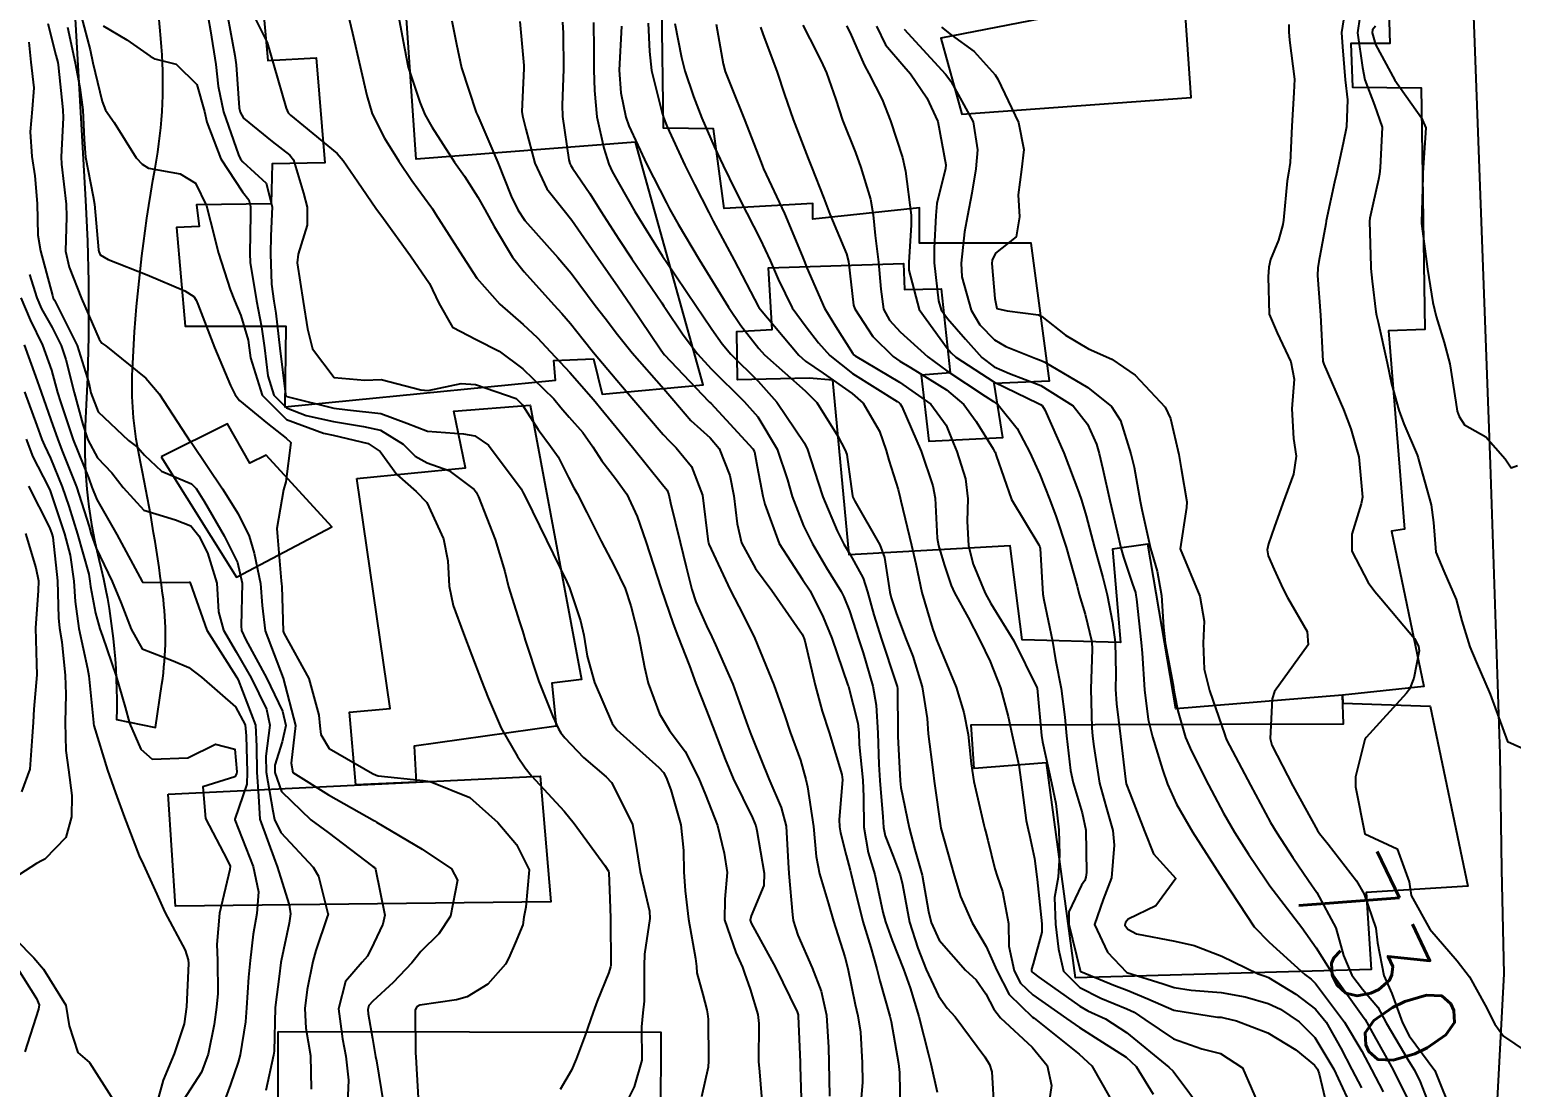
# Model space of a CAD drawing. Header units: metres. Extents: x 318500 to 325275, y 7408834 to 7428799.
# Drawn here: x 322798.3 to 322861.2, y 7418343.6 to 7418388.5 of the extents above; entities that cross this region are included whole.
import ezdxf
from ezdxf.enums import TextEntityAlignment as Align

# ---------------------------------------------------------------- set-up
doc = ezdxf.new("R2010")
doc.units = ezdxf.units.M
doc.header["$MEASUREMENT"] = 0
for name, color, linetype in [('Cotas', 45, 'Continuous'), ('Curvas de Nivel 1m', 11, 'Continuous'), ('Curvas de Nivel 5m', 15, 'Continuous'), ('Edificações', 30, 'Continuous'), ('Vias Primárias', 230, 'Continuous')]:
    doc.layers.add(name, color=color, linetype=linetype)
doc.styles.add('Style-STANDARD', font='STANDARD.shx')

msp = doc.modelspace()

# ---------------------------------------------------------------- linework, layer by layer
at = {"layer": 'Curvas de Nivel 1m', "flags": 128}
for points, elevation in [([(322854.184, 7418389.641), (322853.986, 7418388.384), (322854.021, 7418387.784), (322854.139, 7418386.383), (322854.241, 7418385.528), (322854.199, 7418384.382), (322854.053, 7418383.693), (322853.767, 7418382.386), (322853.694, 7418382.038), (322853.341, 7418380.39), (322853.338, 7418380.372), (322853.318, 7418380.263), (322853.026, 7418378.662), (322852.98, 7418378.395), (322852.965, 7418378.073), (322853.092, 7418376.393), (322853.2, 7418374.431), (322853.21, 7418374.39), (322853.239, 7418374.307), (322854.065, 7418372.381), (322854.388, 7418371.565), (322854.723, 7418370.375), (322854.872, 7418368.665), (322854.827, 7418368.373), (322854.419, 7418367.099), (322854.424, 7418366.377), (322855.117, 7418365.044), (322855.406, 7418364.658), (322855.659, 7418364.362), (322857.085, 7418362.67), (322857.253, 7418362.337), (322857.278, 7418362.136), (322857.06, 7418360.985), (322856.878, 7418360.517), (322856.751, 7418360.344), (322855.031, 7418358.463), (322854.995, 7418358.406), (322854.981, 7418358.37), (322854.583, 7418356.798), (322854.574, 7418356.374), (322854.97, 7418354.37), (322856.353, 7418353.738), (322856.855, 7418352.341), (322856.941, 7418351.754), (322857.736, 7418350.328), (322858.9, 7418348.981), (322859.416, 7418348.305), (322860.08, 7418347.096), (322860.493, 7418346.294), (322860.863, 7418345.79), (322862.31, 7418344.807)], 729), ([(322799.065, 7418388.764), (322799.403, 7418387.422), (322799.484, 7418387.109), (322799.498, 7418387.01), (322799.702, 7418385.107), (322799.711, 7418384.76), (322799.629, 7418383.107), (322799.642, 7418382.802), (322799.845, 7418381.105), (322799.86, 7418380.557), (322799.818, 7418379.105), (322799.964, 7418378.419), (322800.495, 7418377.098), (322801.243, 7418375.363), (322801.353, 7418375.2), (322801.524, 7418375.086), (322803.22, 7418373.712), (322803.788, 7418373.051), (322804.952, 7418371.265), (322805.109, 7418371.031), (322805.144, 7418370.995), (322805.179, 7418370.957), (322806.477, 7418369.017), (322807.144, 7418367.952), (322807.612, 7418367.003), (322807.83, 7418366.289), (322808.096, 7418364.995), (322808.159, 7418364.063), (322808.292, 7418362.992), (322809.05, 7418360.98), (322809.583, 7418358.972), (322809.402, 7418357.372), (322809.471, 7418356.973), (322810.986, 7418356.022), (322812.938, 7418354.92), (322812.97, 7418354.9), (322813.023, 7418354.866), (322814.952, 7418353.724), (322816.197, 7418352.881), (322816.459, 7418352.401), (322816.162, 7418350.881), (322815.667, 7418350.13), (322814.897, 7418349.385), (322814.681, 7418349.115), (322814.52, 7418348.904), (322813.726, 7418348.062), (322812.865, 7418347.272), (322812.697, 7418347.088), (322812.65, 7418346.923), (322812.666, 7418346.731), (322812.848, 7418345.682), (322812.982, 7418344.919), (322813.012, 7418344.743), (322813.321, 7418342.915)], 753), ([(322799.902, 7418388.618), (322800.231, 7418387.102), (322800.429, 7418386.055), (322800.548, 7418385.098), (322800.604, 7418383.845), (322800.663, 7418383.097), (322800.992, 7418381.424), (322801.051, 7418381.093), (322801.219, 7418379.163), (322801.226, 7418379.091), (322801.288, 7418378.944), (322801.623, 7418378.746), (322803.276, 7418378.095), (322804.884, 7418377.417), (322805.262, 7418377.182), (322805.357, 7418377.029), (322805.43, 7418376.857), (322806.141, 7418375.021), (322806.825, 7418373.405), (322807.016, 7418373.012), (322807.206, 7418372.768), (322808.397, 7418371.787), (322809.183, 7418371.17), (322809.388, 7418370.977), (322809.163, 7418369.309), (322809.069, 7418368.981), (322808.79, 7418367.33), (322808.819, 7418366.985), (322808.97, 7418365.114), (322808.985, 7418364.982), (322808.995, 7418364.877), (322809.051, 7418362.98), (322809.079, 7418362.888), (322810.145, 7418360.964), (322810.576, 7418359.407), (322810.619, 7418358.956), (322810.655, 7418358.594), (322811.01, 7418357.993), (322812.852, 7418356.931), (322812.999, 7418356.867), (322813.086, 7418356.841), (322814.996, 7418356.642), (322815.295, 7418356.596), (322816.986, 7418355.92), (322818.163, 7418354.858), (322818.956, 7418353.917), (322819.499, 7418352.842), (322819.355, 7418351.266), (322819.275, 7418350.836), (322819.235, 7418350.517), (322818.903, 7418349.732), (322818.629, 7418349.109), (322818.495, 7418348.846), (322817.744, 7418347.99), (322816.869, 7418347.461), (322816.416, 7418347.328), (322814.863, 7418347.105), (322814.729, 7418347.035), (322814.658, 7418346.902), (322814.679, 7418345.064), (322814.692, 7418344.901), (322814.796, 7418342.915)], 752), ([(322800.478, 7418389.099), (322800.856, 7418387.645), (322800.978, 7418387.094), (322801.376, 7418385.46), (322801.52, 7418385.088), (322801.883, 7418384.561), (322802.809, 7418383.068), (322803.064, 7418382.791), (322803.336, 7418382.632), (322804.676, 7418382.382), (322805.33, 7418381.985), (322805.805, 7418381.025), (322805.968, 7418380.365), (322806.316, 7418379.02), (322806.802, 7418377.48), (322806.989, 7418377.013), (322807.254, 7418376.371), (322807.563, 7418375.325), (322807.619, 7418375.004), (322807.663, 7418374.574), (322808.164, 7418372.996), (322809.195, 7418371.961), (322810.766, 7418371.376), (322811.185, 7418371.29), (322812.659, 7418370.935), (322813.177, 7418370.598), (322813.879, 7418369.631), (322814.698, 7418368.907), (322815.153, 7418368.437), (322815.863, 7418366.889), (322816.044, 7418365.959), (322816.105, 7418364.885), (322816.278, 7418364.068), (322816.711, 7418362.876), (322817.066, 7418361.94), (322817.48, 7418360.866), (322817.755, 7418360.148), (322818.316, 7418358.857), (322819.008, 7418357.658), (322819.334, 7418357.176), (322819.604, 7418356.841), (322820.978, 7418355.331), (322821.412, 7418354.813), (322822.715, 7418353.022), (322822.865, 7418352.791), (322822.881, 7418352.732), (322822.928, 7418351.616), (322822.952, 7418350.79), (322822.949, 7418350.76), (322822.96, 7418348.789), (322822.955, 7418348.724), (322822.885, 7418348.489), (322822.393, 7418347.271), (322822.222, 7418346.8), (322821.87, 7418345.825), (322821.499, 7418344.81), (322821.299, 7418344.347), (322820.82, 7418343.52)], 751), ([(322805.877, 7418389.025), (322805.976, 7418388.463), (322806.193, 7418387.022), (322806.299, 7418386.108), (322806.527, 7418385.018), (322807.161, 7418383.194), (322807.239, 7418383.011), (322807.339, 7418382.895), (322808.33, 7418381.995), (322808.591, 7418380.991), (322808.534, 7418379.759), (322808.511, 7418378.992), (322808.564, 7418377.698), (322808.662, 7418376.989), (322808.744, 7418376.477), (322808.921, 7418374.985), (322809.152, 7418373.04), (322809.17, 7418372.981), (322809.209, 7418372.941), (322809.272, 7418372.916), (322811.202, 7418372.44), (322811.781, 7418372.364), (322813.199, 7418372.209), (322814.307, 7418371.799), (322815.189, 7418371.469), (322816.718, 7418371.346), (322817.186, 7418371.261), (322817.779, 7418370.864), (322819.162, 7418369.015), (322819.22, 7418368.909), (322819.251, 7418368.849), (322819.337, 7418368.668), (322820.23, 7418366.834), (322821.104, 7418365.063), (322821.206, 7418364.818), (322821.682, 7418363.407), (322821.817, 7418362.809), (322821.965, 7418361.909), (322822.268, 7418360.802), (322823.024, 7418359.051), (322823.224, 7418358.788), (322825.004, 7418357.191), (322825.206, 7418356.971), (322825.318, 7418356.765), (322825.517, 7418356.237), (322825.94, 7418354.755), (322826.048, 7418353.659), (322826.059, 7418352.753), (322826.128, 7418351.948), (322826.269, 7418350.75), (322826.56, 7418349.08), (322826.596, 7418348.744), (322826.619, 7418348.475), (322826.878, 7418347.552), (322827.043, 7418346.908), (322827.074, 7418346.737), (322827.092, 7418346.511), (322827.113, 7418344.736), (322827.101, 7418344.471), (322826.817, 7418343.204)], 749), ([(322806.707, 7418389.017), (322807.007, 7418387.411), (322807.059, 7418387.013), (322807.193, 7418385.191), (322807.231, 7418385.011), (322807.366, 7418384.753), (322808.589, 7418383.754), (322809.343, 7418383.185), (322809.499, 7418382.978), (322809.918, 7418381.563), (322810.079, 7418380.969), (322810.07, 7418380.208), (322809.695, 7418378.974), (322809.654, 7418378.605), (322809.9, 7418376.97), (322810.089, 7418375.808), (322810.305, 7418374.964), (322811.222, 7418373.749), (322812.526, 7418373.632), (322813.221, 7418373.651), (322814.898, 7418373.221), (322815.214, 7418373.195), (322816.607, 7418373.491), (322817.219, 7418373.444), (322818.943, 7418372.853), (322819.206, 7418372.592), (322819.88, 7418371.529), (322820.408, 7418370.832), (322820.725, 7418370.376), (322821.167, 7418369.499), (322821.398, 7418369.052), (322821.533, 7418368.814), (322821.943, 7418368.013), (322822.552, 7418366.799), (322823.114, 7418365.75), (322823.568, 7418364.785), (322823.822, 7418364.054), (322824.137, 7418362.779), (322824.393, 7418361.444), (322824.553, 7418360.775), (322825.03, 7418359.46), (322825.457, 7418358.763), (322826.12, 7418357.862), (322826.691, 7418356.745), (322826.989, 7418356.029), (322827.488, 7418354.732), (322827.78, 7418353.555), (322827.908, 7418352.726), (322827.807, 7418351.601), (322827.798, 7418350.727), (322828.275, 7418349.343), (322828.549, 7418348.715), (322828.636, 7418348.462), (322828.881, 7418347.779), (322829.205, 7418346.707), (322829.248, 7418346.322), (322829.234, 7418344.706), (322829.274, 7418344.265), (322829.404, 7418342.704)], 748), ([(322807.853, 7418389.004), (322808.375, 7418387.961), (322808.666, 7418386.991), (322809.177, 7418385.179), (322809.27, 7418384.982), (322809.368, 7418384.87), (322809.916, 7418384.418), (322811.345, 7418383.253), (322811.607, 7418382.947), (322812.223, 7418382.049), (322812.995, 7418380.933), (322813.313, 7418380.493), (322814.455, 7418378.913), (322815.272, 7418377.729), (322815.669, 7418376.894), (322816.25, 7418375.885), (322817.245, 7418375.353), (322818.222, 7418374.86), (322819.229, 7418374.11), (322820.545, 7418372.83), (322820.848, 7418372.469), (322821.199, 7418372.062), (322821.784, 7418371.406), (322822.2, 7418370.805), (322822.578, 7418370.203), (322823.167, 7418369.455), (322823.646, 7418368.785), (322824.08, 7418367.847), (322824.455, 7418366.777), (322825.1, 7418364.77), (322825.609, 7418363.286), (322825.817, 7418362.759), (322826.312, 7418361.501), (322826.581, 7418360.747), (322827.033, 7418359.601), (322827.373, 7418358.735), (322827.821, 7418357.54), (322828.164, 7418356.723), (322828.975, 7418355.059), (322829.122, 7418354.708), (322829.163, 7418354.513), (322829.474, 7418352.705), (322829.461, 7418352.186), (322828.923, 7418350.892), (322828.88, 7418350.711), (322828.918, 7418350.577), (322829.96, 7418348.699), (322830.871, 7418346.813), (322830.909, 7418346.728), (322830.917, 7418346.689), (322830.922, 7418346.637), (322830.997, 7418344.688), (322831.011, 7418344.514), (322831.061, 7418342.686)], 747), ([(322811.864, 7418388.946), (322812.005, 7418388.353), (322812.324, 7418386.941), (322812.604, 7418385.715), (322812.833, 7418384.935), (322813.355, 7418383.9), (322813.963, 7418382.921), (322814.525, 7418382.105), (322815.321, 7418380.995), (322815.362, 7418380.941), (322815.389, 7418380.899), (322815.524, 7418380.69), (322816.678, 7418378.879), (322817.276, 7418377.964), (322818.255, 7418376.86), (322819.251, 7418375.998), (322819.839, 7418375.435), (322820.406, 7418374.833), (322821.227, 7418373.953), (322822.225, 7418372.805), (322822.67, 7418372.266), (322823.193, 7418371.634), (322823.89, 7418370.783), (322825.164, 7418369.207), (322825.351, 7418368.956), (322825.432, 7418368.766), (322825.503, 7418368.416), (322825.903, 7418366.758), (322826.164, 7418365.704), (322826.402, 7418364.75), (322826.574, 7418364.227), (322827.083, 7418363.074), (322827.198, 7418362.855), (322827.257, 7418362.737), (322827.411, 7418362.399), (322828.139, 7418360.724), (322828.788, 7418358.949), (322828.869, 7418358.712), (322828.911, 7418358.603), (322829.016, 7418358.32), (322829.669, 7418356.703), (322830.191, 7418355.489), (322830.416, 7418354.696), (322830.494, 7418353.155), (322830.524, 7418352.694), (322830.684, 7418350.932), (322830.712, 7418350.692), (322830.911, 7418350.078), (322831.515, 7418348.681), (322831.901, 7418347.696), (322832.121, 7418346.671), (322832.213, 7418345.306), (322832.224, 7418344.669), (322832.253, 7418343.234)], 746), ([(322816.218, 7418388.888), (322816.417, 7418387.892), (322816.63, 7418386.882), (322817.251, 7418384.993), (322817.31, 7418384.871), (322817.368, 7418384.743), (322818.168, 7418382.862), (322818.74, 7418381.441), (322819.013, 7418380.853), (322819.313, 7418380.401), (322820.717, 7418378.829), (322821.28, 7418378.167), (322822.308, 7418376.804), (322822.719, 7418376.263), (322823.248, 7418375.571), (322823.873, 7418374.784), (322825.217, 7418373.256), (322825.638, 7418372.764), (322826.366, 7418371.921), (322827.187, 7418371.177), (322827.56, 7418370.734), (322828.024, 7418369.583), (322828.195, 7418368.724), (322828.329, 7418367.535), (322828.519, 7418366.719), (322829.114, 7418365.637), (322829.795, 7418364.703), (322831.082, 7418362.852), (322831.138, 7418362.747), (322831.164, 7418362.689), (322831.197, 7418362.569), (322831.636, 7418360.681), (322831.935, 7418359.573), (322832.231, 7418358.672), (322832.771, 7418356.896), (322832.797, 7418356.663), (322832.662, 7418354.977), (322832.674, 7418354.664), (322832.715, 7418354.412), (322832.958, 7418353.466), (322833.127, 7418352.833), (322833.169, 7418352.657), (322833.243, 7418352.358), (322833.663, 7418350.649), (322834.003, 7418349.544), (322834.263, 7418348.639), (322834.387, 7418348.139), (322834.817, 7418346.631), (322834.867, 7418346.411), (322835.173, 7418344.627), (322835.222, 7418344.238), (322835.255, 7418342.626)], 744), ([(322819.103, 7418388.853), (322819.274, 7418386.978), (322819.274, 7418386.851), (322819.191, 7418385.033), (322819.218, 7418384.852), (322819.361, 7418384.276), (322819.739, 7418382.844), (322820.243, 7418381.75), (322820.98, 7418380.825), (322821.314, 7418380.415), (322822.422, 7418378.803), (322823.272, 7418377.587), (322823.828, 7418376.784), (322825.057, 7418374.957), (322825.19, 7418374.771), (322825.239, 7418374.71), (322827.117, 7418372.741), (322827.161, 7418372.693), (322827.209, 7418372.647), (322828.998, 7418370.713), (322829.061, 7418370.594), (322829.173, 7418369.963), (322829.419, 7418368.707), (322829.5, 7418368.362), (322830.108, 7418366.7), (322831.107, 7418365.172), (322831.428, 7418364.685), (322831.987, 7418363.574), (322832.351, 7418362.671), (322833.033, 7418360.677), (322833.036, 7418360.66), (322833.05, 7418360.621), (322833.448, 7418359.068), (322833.492, 7418358.653), (322833.515, 7418358.161), (322833.659, 7418356.65), (322833.691, 7418355.948), (322833.71, 7418354.649), (322833.897, 7418353.583), (322834.171, 7418352.642), (322834.52, 7418351.042), (322834.624, 7418350.634), (322834.908, 7418349.845), (322835.384, 7418348.625), (322835.674, 7418347.83), (322836.037, 7418346.618), (322836.457, 7418345.003), (322836.545, 7418344.613), (322836.822, 7418343.405)], 743), ([(322820.921, 7418388.827), (322820.949, 7418388.361), (322820.962, 7418386.827), (322820.904, 7418385.3), (322820.918, 7418384.827), (322821.189, 7418382.976), (322821.221, 7418382.822), (322821.261, 7418382.743), (322821.338, 7418382.631), (322822.078, 7418381.559), (322822.542, 7418380.802), (322823.302, 7418379.609), (322823.86, 7418378.784), (322825.128, 7418376.906), (322825.22, 7418376.77), (322825.259, 7418376.71), (322826.041, 7418375.551), (322826.645, 7418374.749), (322827.231, 7418374.11), (322828.632, 7418372.719), (322829.2, 7418372.066), (322830.022, 7418370.702), (322830.465, 7418369.399), (322830.659, 7418368.695), (322831.141, 7418367.45), (322831.526, 7418366.684), (322832.122, 7418365.668), (322832.739, 7418364.665), (322832.862, 7418364.428), (322833.092, 7418363.841), (322833.387, 7418362.958), (322833.486, 7418362.654), (322833.673, 7418362.049), (322834.084, 7418360.644), (322834.237, 7418359.837), (322834.301, 7418358.641), (322834.337, 7418357.313), (322834.385, 7418356.639), (322834.517, 7418355.097), (322834.543, 7418354.636), (322834.614, 7418354.283), (322834.958, 7418353.424), (322835.255, 7418352.627), (322835.343, 7418352.227), (322835.652, 7418350.623), (322836.003, 7418349.52), (322836.36, 7418348.615), (322836.879, 7418347.492), (322837.248, 7418346.979), (322837.585, 7418346.599), (322838.845, 7418344.911), (322839.048, 7418344.577), (322839.143, 7418344.268), (322839.245, 7418342.573)], 742), ([(322822.233, 7418388.808), (322822.251, 7418387.65), (322822.247, 7418386.807), (322822.269, 7418385.924), (322822.373, 7418384.805), (322822.668, 7418383.482), (322822.881, 7418382.797), (322823.026, 7418382.484), (322823.331, 7418381.934), (322823.989, 7418380.783), (322825.164, 7418378.899), (322825.25, 7418378.77), (322825.289, 7418378.711), (322826.596, 7418376.75), (322826.866, 7418376.356), (322827.251, 7418375.792), (322827.687, 7418375.176), (322828.059, 7418374.728), (322829.223, 7418373.584), (322830.016, 7418372.702), (322831.184, 7418370.949), (322831.309, 7418370.688), (322831.767, 7418369.282), (322831.964, 7418368.678), (322832.577, 7418367.23), (322832.863, 7418366.664), (322833.124, 7418366.232), (322833.679, 7418365.222), (322833.861, 7418364.649), (322834.125, 7418363.674), (322834.455, 7418362.639), (322835.053, 7418360.839), (322835.121, 7418360.629), (322835.135, 7418360.544), (322835.156, 7418358.629), (322835.155, 7418358.501), (322835.244, 7418356.628), (322835.28, 7418356.343), (322835.627, 7418354.623), (322835.876, 7418353.706), (322836.18, 7418352.618), (322836.458, 7418351.083), (322836.561, 7418350.614), (322836.909, 7418349.865), (322838.025, 7418348.593), (322838.471, 7418348.171), (322838.88, 7418347.577), (322839.231, 7418346.932), (322839.509, 7418346.57), (322840.852, 7418345.319), (322841.493, 7418344.543), (322841.674, 7418343.695), (322841.501, 7418342.543)], 741), ([(322824.545, 7418388.779), (322824.602, 7418387.585), (322824.691, 7418386.777), (322825.128, 7418385.019), (322825.209, 7418384.772), (322825.364, 7418384.383), (322826.11, 7418382.758), (322826.515, 7418381.936), (322827.12, 7418380.743), (322827.315, 7418380.376), (322828.204, 7418378.726), (322829.233, 7418376.738), (322829.246, 7418376.71), (322830.953, 7418374.693), (322831.236, 7418374.436), (322831.985, 7418373.922), (322833.216, 7418373.064), (322833.676, 7418372.653), (322834.371, 7418371.464), (322834.658, 7418370.638), (322834.773, 7418370.233), (322835.164, 7418368.992), (322835.256, 7418368.629), (322835.284, 7418368.502), (322835.732, 7418366.624), (322835.91, 7418365.834), (322836.17, 7418364.619), (322836.619, 7418363.083), (322836.788, 7418362.613), (322837.07, 7418361.934), (322837.626, 7418360.601), (322837.959, 7418359.516), (322838.142, 7418358.593), (322838.259, 7418357.344), (322838.372, 7418356.589), (322838.803, 7418354.752), (322838.843, 7418354.582), (322838.868, 7418354.48), (322838.965, 7418354.099), (322839.271, 7418352.893), (322839.365, 7418352.574), (322839.59, 7418351.92), (322839.852, 7418350.566), (322839.865, 7418349.606), (322840.088, 7418348.562), (322840.361, 7418348.034), (322840.88, 7418347.542), (322842.305, 7418346.536), (322842.864, 7418346.149), (322843.836, 7418345.535), (322844.846, 7418344.892), (322845.269, 7418344.494), (322845.989, 7418343.316)], 739), ([(322825.679, 7418388.766), (322825.965, 7418387.321), (322826.104, 7418386.759), (322826.47, 7418385.667), (322826.832, 7418384.748), (322827.352, 7418383.551), (322827.739, 7418382.734), (322828.264, 7418381.66), (322828.735, 7418380.719), (322829.304, 7418379.612), (322829.734, 7418378.706), (322830.065, 7418377.915), (322830.668, 7418376.696), (322831.252, 7418375.886), (322831.783, 7418375.22), (322832.27, 7418374.675), (322833.229, 7418373.915), (322835.123, 7418372.72), (322835.211, 7418372.665), (322835.256, 7418372.63), (322835.324, 7418372.513), (322836.14, 7418370.62), (322836.639, 7418369.141), (322836.732, 7418368.614), (322836.826, 7418366.922), (322836.881, 7418366.612), (322837.122, 7418365.804), (322837.414, 7418364.907), (322837.553, 7418364.603), (322838.137, 7418363.551), (322838.636, 7418362.587), (322839.067, 7418361.687), (322839.509, 7418360.573), (322839.83, 7418359.36), (322840.001, 7418358.565), (322840.287, 7418357.285), (322840.392, 7418356.559), (322840.598, 7418354.933), (322840.679, 7418354.554), (322840.737, 7418354.323), (322840.958, 7418353.32), (322841.053, 7418352.549), (322841.062, 7418352.435), (322841.262, 7418350.547), (322841.263, 7418350.199), (322840.895, 7418348.853), (322840.82, 7418348.623), (322840.83, 7418348.551), (322840.85, 7418348.511), (322840.889, 7418348.475), (322841.143, 7418348.292), (322842.875, 7418347.059), (322843.215, 7418346.866), (322843.962, 7418346.514), (322844.862, 7418345.943), (322846.659, 7418344.473), (322846.838, 7418344.303), (322848.206, 7418342.456)], 738), ([(322827.432, 7418388.74), (322827.729, 7418387.061), (322827.818, 7418386.734), (322828.096, 7418386.023), (322828.625, 7418384.721), (322829.342, 7418382.862), (322829.4, 7418382.709), (322829.452, 7418382.595), (322830.333, 7418380.7), (322831.085, 7418378.9), (322831.169, 7418378.691), (322831.286, 7418378.397), (322832.038, 7418376.678), (322832.499, 7418375.917), (322833.241, 7418374.761), (322833.281, 7418374.7), (322833.335, 7418374.659), (322835.224, 7418373.551), (322836.545, 7418372.617), (322837.197, 7418371.723), (322837.517, 7418370.937), (322837.657, 7418370.603), (322838.018, 7418369.443), (322838.115, 7418368.596), (322838.099, 7418367.642), (322838.152, 7418366.595), (322838.347, 7418365.817), (322838.858, 7418364.584), (322839.103, 7418364.145), (322840.07, 7418362.565), (322841.05, 7418360.577), (322841.059, 7418360.55), (322841.254, 7418358.548), (322841.291, 7418358.282), (322841.675, 7418356.543), (322841.865, 7418355.663), (322841.988, 7418354.54), (322842.015, 7418353.484), (322841.95, 7418352.54), (322841.808, 7418351.67), (322841.85, 7418350.541), (322841.973, 7418349.471), (322842.179, 7418348.537), (322842.883, 7418347.853), (322843.765, 7418347.403), (322844.874, 7418346.943), (322845.179, 7418346.801), (322845.64, 7418346.488), (322846.858, 7418345.678), (322848.06, 7418345.25), (322848.849, 7418345.049), (322849.782, 7418344.436), (322850.549, 7418342.689)], 737), ([(322829.315, 7418388.607), (322829.416, 7418388.324), (322830.021, 7418386.704), (322830.338, 7418385.748), (322830.704, 7418384.697), (322831.345, 7418383.044), (322831.491, 7418382.688), (322832.005, 7418381.358), (322832.266, 7418380.676), (322832.966, 7418378.994), (322833.063, 7418378.663), (322833.262, 7418376.813), (322833.319, 7418376.659), (322834.087, 7418375.486), (322834.946, 7418374.634), (322835.237, 7418374.437), (322835.69, 7418374.168), (322837.219, 7418373.214), (322837.957, 7418372.599), (322838.477, 7418371.869), (322839.191, 7418370.718), (322839.247, 7418370.636), (322839.279, 7418370.579), (322839.331, 7418370.434), (322839.975, 7418368.568), (322841.131, 7418366.642), (322841.172, 7418366.55), (322841.188, 7418366.49), (322841.307, 7418364.548), (322841.348, 7418364.306), (322841.718, 7418362.544), (322841.849, 7418361.762), (322842.087, 7418360.54), (322842.246, 7418359.329), (322842.311, 7418358.537), (322842.481, 7418357.062), (322842.593, 7418356.534), (322842.981, 7418355.259), (322843.133, 7418354.528), (322843.155, 7418352.73), (322843.135, 7418352.527), (322843.083, 7418352.393), (322842.945, 7418352.187), (322842.407, 7418351.056), (322842.405, 7418350.535), (322842.891, 7418348.575), (322842.925, 7418348.529), (322844.32, 7418347.944), (322844.882, 7418347.736), (322845.759, 7418347.367), (322846.874, 7418346.892), (322848.727, 7418346.596), (322848.871, 7418346.586), (322848.988, 7418346.566), (322849.524, 7418346.44), (322850.863, 7418345.93), (322852.047, 7418345.207), (322852.843, 7418344.557), (322852.961, 7418344.389), (322853.038, 7418344.187), (322853.456, 7418342.384)], 736), ([(322832.973, 7418388.667), (322833.127, 7418388.374), (322833.411, 7418387.722), (322833.737, 7418386.988), (322833.919, 7418386.652), (322834.484, 7418385.543), (322834.835, 7418384.638), (322835.347, 7418383.086), (322835.452, 7418382.629), (322835.473, 7418382.495), (322835.713, 7418380.626), (322835.72, 7418380.219), (322835.611, 7418378.627), (322835.613, 7418378.299), (322836.052, 7418376.622), (322837.244, 7418374.982), (322837.42, 7418374.785), (322837.611, 7418374.604), (322839.225, 7418373.554), (322841.126, 7418372.636), (322841.211, 7418372.598), (322841.279, 7418372.549), (322841.387, 7418372.369), (322842.203, 7418370.54), (322842.834, 7418368.864), (322842.949, 7418368.532), (322843.15, 7418367.865), (322843.5, 7418366.524), (322843.847, 7418365.249), (322844.032, 7418364.516), (322844.262, 7418363.343), (322844.374, 7418362.511), (322844.412, 7418361.158), (322844.393, 7418360.51), (322844.429, 7418359.895), (322844.603, 7418358.506), (322844.811, 7418356.695), (322844.847, 7418356.502), (322844.994, 7418356.096), (322845.621, 7418354.49), (322846.006, 7418353.53), (322846.95, 7418352.47), (322846.098, 7418351.317), (322844.924, 7418350.757), (322844.81, 7418350.613), (322844.79, 7418350.502), (322844.917, 7418350.33), (322845.279, 7418350.13), (322846.91, 7418349.823), (322847.729, 7418349.64), (322848.901, 7418349.174), (322850.448, 7418348.427), (322850.787, 7418348.32), (322850.889, 7418348.27), (322852.045, 7418347.566), (322852.875, 7418346.933), (322853.331, 7418346.385), (322853.961, 7418345.271), (322854.427, 7418344.374), (322854.828, 7418343.586)], 734), ([(322834.239, 7418388.648), (322834.627, 7418387.857), (322835.403, 7418386.951), (322835.689, 7418386.627), (322836.386, 7418385.619), (322836.845, 7418384.615), (322837.187, 7418382.766), (322837.17, 7418382.612), (322836.812, 7418381.129), (322836.765, 7418380.616), (322836.688, 7418379.227), (322836.691, 7418378.616), (322836.878, 7418377.002), (322836.996, 7418376.613), (322837.256, 7418376.246), (322838.019, 7418375.37), (322838.713, 7418374.588), (322839.234, 7418374.198), (322839.889, 7418373.911), (322841.223, 7418373.406), (322842.593, 7418372.536), (322843.202, 7418371.76), (322843.579, 7418370.909), (322843.699, 7418370.522), (322843.853, 7418369.847), (322844.157, 7418368.515), (322844.456, 7418367.195), (322844.617, 7418366.508), (322844.732, 7418366.112), (322845.115, 7418364.975), (322845.236, 7418364.623), (322845.261, 7418364.498), (322845.277, 7418364.327), (322845.484, 7418362.494), (322845.525, 7418362.041), (322845.617, 7418360.491), (322845.78, 7418359.232), (322845.963, 7418358.486), (322846.39, 7418357.099), (322846.6, 7418356.476), (322846.987, 7418355.626), (322847.656, 7418354.463), (322848.95, 7418352.45), (322850.276, 7418350.43), (322850.91, 7418349.778), (322852.431, 7418348.397), (322852.696, 7418348.2), (322852.886, 7418348.022), (322854.118, 7418346.378), (322854.852, 7418345.143), (322855.261, 7418344.364), (322855.755, 7418343.428)], 733), ([(322835.419, 7418388.532), (322837.167, 7418386.612), (322837.396, 7418386.321), (322838.347, 7418384.595), (322838.535, 7418383.409), (322838.462, 7418382.593), (322838.297, 7418381.563), (322838.107, 7418380.598), (322837.986, 7418379.924), (322837.834, 7418378.602), (322837.864, 7418378.019), (322838.258, 7418376.595), (322838.636, 7418375.971), (322839.248, 7418375.346), (322839.738, 7418375.063), (322841.011, 7418374.553), (322841.239, 7418374.464), (322841.395, 7418374.391), (322843.222, 7418373.32), (322844.216, 7418372.515), (322844.606, 7418371.911), (322845.047, 7418370.502), (322845.182, 7418369.936), (322845.445, 7418368.496), (322845.505, 7418368.144), (322845.881, 7418366.489), (322846.153, 7418365.517), (322846.343, 7418364.482), (322846.422, 7418363.148), (322846.495, 7418362.479), (322846.846, 7418360.68), (322846.873, 7418360.473), (322846.895, 7418360.319), (322847.041, 7418359.594), (322847.359, 7418358.467), (322847.611, 7418357.875), (322848.334, 7418356.457), (322848.982, 7418355.244), (322849.445, 7418354.443), (322850.038, 7418353.511), (322850.771, 7418352.423), (322850.946, 7418352.167), (322852.308, 7418350.399), (322852.907, 7418349.532), (322853.626, 7418348.383), (322854.873, 7418346.643), (322854.99, 7418346.487), (322855.057, 7418346.367), (322855.299, 7418345.928), (322856.174, 7418344.35), (322856.821, 7418343.071)], 732), ([(322837.003, 7418388.614), (322837.417, 7418388.28), (322838.392, 7418387.577), (322839.286, 7418386.582), (322839.397, 7418386.4), (322840.271, 7418384.566), (322840.494, 7418383.421), (322840.401, 7418382.564), (322840.264, 7418381.5), (322840.312, 7418380.565), (322840.168, 7418379.706), (322839.297, 7418379.026), (322839.155, 7418378.719), (322839.144, 7418378.582), (322839.268, 7418377.091), (322839.355, 7418376.672), (322839.791, 7418376.572), (322841.116, 7418376.4), (322841.267, 7418376.334), (322842.263, 7418375.532), (322843.246, 7418374.961), (322844.231, 7418374.515), (322845.23, 7418373.842), (322846.497, 7418372.481), (322846.728, 7418372), (322847.078, 7418370.472), (322847.181, 7418369.875), (322847.418, 7418368.467), (322847.403, 7418368.221), (322847.13, 7418366.47), (322847.974, 7418364.461), (322848.15, 7418363.404), (322848.117, 7418362.46), (322848.154, 7418361.368), (322848.381, 7418360.457), (322849.031, 7418358.569), (322849.064, 7418358.483), (322849.075, 7418358.449), (322849.11, 7418358.367), (322850.125, 7418356.433), (322850.977, 7418354.859), (322851.244, 7418354.416), (322851.925, 7418353.371), (322852.588, 7418352.395), (322852.942, 7418351.885), (322853.75, 7418350.382), (322854.075, 7418349.206), (322854.42, 7418348.375), (322854.884, 7418347.781), (322855.53, 7418347.013), (322855.887, 7418346.355), (322856.846, 7418344.718), (322857.085, 7418344.336), (322857.322, 7418343.843), (322857.926, 7418342.323)], 731), ([(322854.768, 7418389.045), (322854.66, 7418388.378), (322854.877, 7418386.906), (322854.981, 7418386.374), (322855.384, 7418385.303), (322855.706, 7418384.365), (322855.632, 7418382.645), (322855.593, 7418382.366), (322855.563, 7418382.15), (322855.332, 7418381.142), (322855.187, 7418380.507), (322855.175, 7418380.371), (322855.225, 7418378.436), (322855.228, 7418378.371), (322855.285, 7418377.828), (322855.441, 7418376.536), (322855.473, 7418376.367), (322855.542, 7418376.09), (322855.92, 7418374.36), (322856.11, 7418373.474), (322856.423, 7418372.352), (322856.634, 7418371.778), (322857.191, 7418370.454), (322857.225, 7418370.374), (322857.239, 7418370.339), (322857.261, 7418370.267), (322857.791, 7418368.331), (322857.892, 7418367.586), (322857.991, 7418366.327), (322858.327, 7418365.527), (322858.854, 7418364.314), (322859.097, 7418363.418), (322859.438, 7418362.306), (322859.706, 7418361.668), (322860.294, 7418360.298), (322861.03, 7418358.29), (322863.017, 7418357.404)], 728), ([(322855.433, 7418388.659), (322855.307, 7418388.496), (322855.288, 7418388.371), (322855.423, 7418387.873), (322856.248, 7418386.357), (322857.376, 7418384.76), (322857.561, 7418384.337), (322857.437, 7418382.425), (322857.435, 7418382.339), (322857.434, 7418382.253), (322857.382, 7418380.339), (322857.384, 7418380.274), (322857.641, 7418378.335), (322857.863, 7418376.919), (322858.002, 7418376.329), (322858.346, 7418375.231), (322858.584, 7418374.32), (322858.833, 7418372.698), (322858.901, 7418372.315), (322858.978, 7418372.083), (322859.204, 7418371.737), (322860.117, 7418371.218), (322860.929, 7418370.293), (322861.184, 7418369.904), (322861.464, 7418370.007)], 727), ([(322798.255, 7418387.974), (322798.347, 7418387.126), (322798.475, 7418386.032), (322798.397, 7418385.125), (322798.309, 7418384.173), (322798.389, 7418383.124), (322798.517, 7418382.308), (322798.609, 7418381.121), (322798.64, 7418379.779), (322798.754, 7418379.118), (322799.262, 7418377.221), (322799.295, 7418377.11), (322799.341, 7418377.028), (322800.309, 7418375.099), (322800.799, 7418373.511), (322800.894, 7418373.093), (322801.198, 7418372.288), (322802.486, 7418371.07), (322802.887, 7418370.774), (322803.174, 7418370.449), (322803.887, 7418369.769), (322805.162, 7418369.224), (322805.364, 7418369.028), (322805.711, 7418368.465), (322806.547, 7418367.016), (322807.113, 7418365.884), (322807.312, 7418365.007), (322807.275, 7418363.201), (322807.29, 7418363.007), (322807.475, 7418362.603), (322808.343, 7418360.991), (322809.029, 7418359.581), (322809.167, 7418358.978), (322809.013, 7418358.272), (322808.698, 7418357.288), (322808.7, 7418356.983), (322808.988, 7418356.17), (322810.231, 7418354.961), (322810.962, 7418354.434), (322812.869, 7418352.993), (322812.94, 7418352.942), (322812.961, 7418352.92), (322812.979, 7418352.88), (322813.377, 7418350.915), (322813.292, 7418350.538), (322812.902, 7418349.729), (322812.631, 7418349.187), (322812.406, 7418348.927), (322811.704, 7418348.111), (322811.403, 7418346.942), (322811.577, 7418345.669), (322811.716, 7418344.937), (322811.836, 7418343.924), (322811.789, 7418342.935)], 754), ([(322797.923, 7418377.13), (322798.318, 7418376.191), (322798.832, 7418375.116), (322799.224, 7418374.05), (322799.482, 7418373.107), (322799.597, 7418372.713), (322800.144, 7418371.1), (322800.8, 7418369.457), (322800.935, 7418369.092), (322801.152, 7418368.565), (322801.99, 7418367.077), (322803.074, 7418365.087), (322803.086, 7418365.06), (322804.096, 7418365.045), (322805.072, 7418365.059), (322805.1, 7418365.048), (322805.11, 7418365.03), (322805.82, 7418363.023), (322807.051, 7418361.079), (322807.092, 7418361.009), (322807.144, 7418360.913), (322807.878, 7418358.991), (322807.918, 7418358.084), (322807.939, 7418356.991), (322808.006, 7418355.968), (322808.07, 7418354.989), (322808.71, 7418353.216), (322808.805, 7418352.981), (322808.936, 7418352.531), (322809.312, 7418351.362), (322809.367, 7418350.973), (322809.309, 7418350.579), (322808.972, 7418348.979), (322808.958, 7418348.91), (322808.88, 7418348.313), (322808.725, 7418347.119), (322808.715, 7418346.981), (322808.67, 7418345.154), (322808.652, 7418344.982), (322808.321, 7418343.481)], 756), ([(322798.065, 7418375.128), (322798.54, 7418373.8), (322798.78, 7418373.116), (322799.193, 7418371.945), (322799.487, 7418371.107), (322799.694, 7418370.586), (322800.275, 7418369.099), (322800.817, 7418367.411), (322800.908, 7418367.092), (322801.121, 7418366.504), (322801.794, 7418365.08), (322802.183, 7418364.161), (322802.598, 7418363.065), (322803.068, 7418362.231), (322804.389, 7418361.711), (322805.056, 7418361.44), (322805.593, 7418361.025), (322807.031, 7418359.765), (322807.441, 7418358.996), (322807.484, 7418358.527), (322807.524, 7418356.995), (322807.507, 7418356.48), (322807.002, 7418355), (322807.005, 7418354.964), (322807.778, 7418352.992), (322808.002, 7418351.916), (322807.94, 7418350.99), (322807.787, 7418350.111), (322807.651, 7418348.992), (322807.584, 7418348.288), (322807.502, 7418346.994), (322807.451, 7418346.398), (322807.224, 7418344.996), (322807.146, 7418344.687), (322806.821, 7418343.731), (322806.623, 7418343.193)], 757), ([(322798.078, 7418373.127), (322798.602, 7418371.706), (322798.817, 7418371.115), (322798.919, 7418370.856), (322799.172, 7418370.312), (322799.679, 7418369.105), (322799.963, 7418368.286), (322800.331, 7418367.098), (322800.806, 7418365.391), (322800.852, 7418365.092), (322800.876, 7418364.871), (322801.087, 7418363.738), (322801.226, 7418363.223), (322801.277, 7418363.078), (322801.389, 7418362.763), (322801.969, 7418361.071), (322802.354, 7418359.743), (322802.536, 7418359.065), (322803.009, 7418357.965), (322803.501, 7418357.549), (322805.006, 7418357.604), (322806.178, 7418358.179), (322807.01, 7418357.964), (322807.084, 7418356.999), (322807.077, 7418356.921), (322806.997, 7418356.796), (322805.649, 7418356.362), (322805.762, 7418355.018), (322806.682, 7418353.266), (322806.807, 7418353.002), (322806.796, 7418352.86), (322806.358, 7418351.008), (322806.239, 7418349.671), (322806.27, 7418349.009), (322806.278, 7418347.6), (322806.229, 7418347.009), (322806.125, 7418346.283), (322805.873, 7418345.015), (322805.589, 7418344.258), (322804.81, 7418343.054)], 758), ([(322798.142, 7418371.126), (322798.433, 7418370.381), (322799.076, 7418369.111), (322799.157, 7418368.926), (322799.775, 7418367.104), (322800.02, 7418366.197), (322800.167, 7418365.099), (322800.226, 7418364.233), (322800.388, 7418363.09), (322800.755, 7418361.384), (322800.803, 7418361.084), (322800.998, 7418359.103), (322800.998, 7418359.08), (322800.999, 7418359.06), (322801.019, 7418358.976), (322801.602, 7418357.074), (322801.944, 7418356.112), (322802.321, 7418355.066), (322802.946, 7418353.44), (322803.127, 7418353.057), (322803.699, 7418351.819), (322804.035, 7418351.043), (322804.896, 7418349.432), (322805.028, 7418349.028), (322805.042, 7418348.874), (322804.953, 7418347.029), (322804.853, 7418346.304), (322804.425, 7418345.036), (322803.955, 7418343.911), (322803.716, 7418343.046)], 759), ([(322798.114, 7418367.125), (322798.561, 7418365.665), (322798.672, 7418365.116), (322798.661, 7418364.682), (322798.537, 7418363.118), (322798.59, 7418361.584), (322798.591, 7418361.117), (322798.477, 7418359.669), (322798.436, 7418359.119), (322798.4, 7418358.506), (322798.307, 7418357.12), (322797.952, 7418356.159)], 761), ([(322797.477, 7418349.131), (322798.59, 7418347.388), (322798.692, 7418347.113), (322798.672, 7418346.926), (322798.084, 7418345.121)], 761)]:
    msp.add_lwpolyline(points, dxfattribs=dict(at, elevation=elevation))
at = {"layer": 'Curvas de Nivel 5m', "flags": 128}
for points, elevation in [([(322801.416, 7418388.67), (322802.414, 7418388.079), (322803.403, 7418387.387), (322803.61, 7418387.265), (322804.509, 7418387.043), (322805.387, 7418386.179), (322805.709, 7418385.027), (322805.816, 7418384.573), (322806.404, 7418383.019), (322807.326, 7418381.621), (322807.599, 7418381.282), (322807.67, 7418381.005), (322807.664, 7418380.656), (322807.636, 7418379.005), (322807.659, 7418378.63), (322807.923, 7418377), (322808.14, 7418375.887), (322808.269, 7418374.995), (322808.402, 7418373.812), (322808.666, 7418372.988), (322809.202, 7418372.451), (322810.034, 7418372.131), (322811.194, 7418371.871), (322812.465, 7418371.663), (322813.189, 7418371.502), (322814.15, 7418370.915), (322814.666, 7418370.399), (322815.172, 7418370.114), (322816.084, 7418369.801), (322817.161, 7418368.985), (322817.247, 7418368.869), (322817.342, 7418368.683), (322818.061, 7418366.861), (322818.463, 7418365.503), (322818.621, 7418364.855), (322819.085, 7418363.373), (322819.218, 7418362.984), (322819.261, 7418362.847), (322819.335, 7418362.587), (322819.912, 7418360.837), (322820.503, 7418359.352), (322820.744, 7418358.824), (322820.849, 7418358.653), (322821.016, 7418358.445), (322821.806, 7418357.606), (322822.769, 7418356.793), (322822.996, 7418356.546), (322823.889, 7418354.781), (322824.066, 7418353.666), (322824.207, 7418352.777), (322824.607, 7418351.089), (322824.623, 7418350.773), (322824.4, 7418349.272), (322824.378, 7418348.775), (322824.384, 7418347.266), (322824.327, 7418346.775), (322824.269, 7418346.184), (322824.284, 7418344.768), (322823.955, 7418343.641), (322823.534, 7418342.779)], 750), ([(322813.986, 7418388.922), (322814.212, 7418387.722), (322814.368, 7418386.915), (322814.855, 7418385.431), (322815.072, 7418384.904), (322815.362, 7418384.377), (322816.333, 7418382.885), (322816.747, 7418382.291), (322817.325, 7418381.401), (322817.623, 7418380.867), (322818.017, 7418380.155), (322818.788, 7418378.855), (322819.281, 7418378.221), (322820.551, 7418376.831), (322820.891, 7418376.46), (322821.252, 7418376.038), (322821.789, 7418375.356), (322822.23, 7418374.805), (322823.222, 7418373.622), (322823.948, 7418372.783), (322825.188, 7418371.325), (322825.452, 7418371.034), (322825.735, 7418370.762), (322826.386, 7418369.966), (322826.862, 7418368.744), (322827.103, 7418366.768), (322827.107, 7418366.74), (322827.129, 7418366.674), (322828.032, 7418364.726), (322828.395, 7418364.022), (322829.061, 7418362.71), (322829.079, 7418362.667), (322829.891, 7418360.702), (322830.347, 7418359.387), (322830.581, 7418358.694), (322831.012, 7418357.504), (322831.248, 7418356.686), (322831.311, 7418356.37), (322831.575, 7418354.681), (322831.689, 7418353.411), (322831.823, 7418352.677), (322832.203, 7418351.399), (322832.413, 7418350.668), (322832.897, 7418349.148), (322833.026, 7418348.658), (322833.346, 7418347.125), (322833.449, 7418346.651), (322833.559, 7418345.95), (322833.638, 7418344.648), (322833.65, 7418343.825), (322833.555, 7418342.649)], 745), ([(322823.419, 7418388.656), (322823.324, 7418386.791), (322823.385, 7418385.823), (322823.598, 7418384.788), (322823.731, 7418384.42), (322824.493, 7418382.778), (322825.324, 7418381.156), (322825.458, 7418380.905), (322825.529, 7418380.767), (322825.818, 7418380.257), (322826.714, 7418378.749), (322827.276, 7418377.835), (322827.956, 7418376.73), (322828.482, 7418375.951), (322829.243, 7418374.972), (322829.487, 7418374.708), (322831.217, 7418373.172), (322831.715, 7418372.682), (322832.601, 7418371.256), (322832.921, 7418370.664), (322832.985, 7418370.47), (322833.165, 7418369.122), (322833.224, 7418368.723), (322833.244, 7418368.659), (322833.325, 7418368.49), (322834.38, 7418366.641), (322834.582, 7418366.098), (322834.815, 7418364.634), (322834.865, 7418364.393), (322835.096, 7418363.71), (322835.505, 7418362.626), (322835.781, 7418361.912), (322836.186, 7418360.619), (322836.389, 7418359.264), (322836.445, 7418358.616), (322836.649, 7418356.97), (322836.697, 7418356.613), (322836.97, 7418354.61), (322837.409, 7418353.058), (322837.547, 7418352.601), (322837.817, 7418351.717), (322838.306, 7418350.589), (322838.905, 7418349.591), (322839.353, 7418348.573), (322839.871, 7418347.557), (322840.87, 7418346.598), (322840.936, 7418346.549), (322842.847, 7418345.024), (322843.391, 7418344.522), (322844.147, 7418343.183)], 740), ([(322831.124, 7418388.693), (322831.414, 7418388.12), (322831.894, 7418387.172), (322832.115, 7418386.679), (322832.518, 7418385.537), (322832.808, 7418384.668), (322833.349, 7418383.289), (322833.58, 7418382.656), (322833.989, 7418381.312), (322834.104, 7418380.648), (322834.183, 7418379.771), (322834.326, 7418378.644), (322834.426, 7418377.489), (322834.545, 7418376.641), (322834.791, 7418376.173), (322835.25, 7418375.676), (322836.418, 7418374.618), (322837.231, 7418374.024), (322838.857, 7418372.944), (322839.212, 7418372.721), (322839.415, 7418372.577), (322840.21, 7418371.574), (322840.757, 7418370.556), (322841.176, 7418369.622), (322841.606, 7418368.546), (322841.869, 7418367.823), (322842.303, 7418366.538), (322842.767, 7418364.88), (322842.852, 7418364.533), (322843.098, 7418363.702), (322843.382, 7418362.525), (322843.406, 7418362.194), (322843.337, 7418360.526), (322843.38, 7418358.871), (322843.41, 7418358.524), (322843.465, 7418358.082), (322843.713, 7418356.519), (322843.997, 7418355.503), (322844.281, 7418354.51), (322844.34, 7418353.885), (322844.218, 7418352.511), (322843.862, 7418351.59), (322843.498, 7418350.521), (322844.058, 7418349.357), (322844.861, 7418348.5), (322844.878, 7418348.488), (322846.417, 7418348.009), (322846.884, 7418347.853), (322847.608, 7418347.738), (322848.882, 7418347.639), (322849.901, 7418347.455), (322850.878, 7418347.178), (322851.391, 7418346.928), (322852.186, 7418346.4), (322852.86, 7418345.722), (322853.666, 7418344.382), (322854.395, 7418342.795)], 735), ([(322851.748, 7418388.73), (322851.744, 7418388.415), (322851.779, 7418388.06), (322851.984, 7418386.411), (322851.966, 7418385.837), (322851.873, 7418384.412), (322851.807, 7418382.865), (322851.729, 7418382.414), (322851.675, 7418382.085), (322851.526, 7418380.417), (322851.5, 7418380.234), (322851.307, 7418379.571), (322850.966, 7418378.754), (322850.901, 7418378.426), (322850.869, 7418378.009), (322850.908, 7418376.425), (322851.258, 7418375.634), (322851.829, 7418374.411), (322851.97, 7418373.668), (322851.875, 7418372.41), (322851.949, 7418371.16), (322852.062, 7418370.407), (322851.948, 7418369.639), (322851.499, 7418368.415), (322851.407, 7418368.166), (322851.145, 7418367.417), (322850.882, 7418366.676), (322850.831, 7418366.424), (322850.875, 7418366.171), (322851.122, 7418365.592), (322851.492, 7418364.793), (322851.697, 7418364.411), (322852.526, 7418362.961), (322852.564, 7418362.398), (322851.941, 7418361.533), (322851.135, 7418360.419), (322851.047, 7418360.098), (322850.957, 7418358.421), (322851.026, 7418358.137), (322851.925, 7418356.406), (322852.972, 7418354.518), (322853.056, 7418354.389), (322853.423, 7418353.928), (322854.621, 7418352.373), (322854.942, 7418351.809), (322855.443, 7418350.362), (322855.519, 7418349.753), (322855.777, 7418348.357), (322856.122, 7418347.591), (322856.574, 7418346.344), (322856.862, 7418345.805), (322857.941, 7418344.323), (322858.732, 7418342.39)], 730), ([(322798.284, 7418378.116), (322798.6, 7418377.12), (322798.8, 7418376.662), (322799.248, 7418375.86), (322799.633, 7418375.106), (322799.829, 7418374.506), (322800.185, 7418373.1), (322800.544, 7418371.742), (322800.758, 7418371.094), (322801.172, 7418370.333), (322801.779, 7418369.693), (322802.267, 7418369.073), (322803.146, 7418368.113), (322804.484, 7418367.695), (322805.136, 7418367.441), (322805.475, 7418367.027), (322805.847, 7418366.295), (322806.235, 7418365.019), (322806.307, 7418363.798), (322806.525, 7418363.016), (322807.066, 7418362.093), (322807.703, 7418361), (322808.353, 7418359.667), (322808.492, 7418358.985), (322808.322, 7418357.672), (322808.331, 7418356.987), (322808.616, 7418355.343), (322808.689, 7418354.983), (322808.962, 7418354.427), (322810.324, 7418352.959), (322810.552, 7418352.571), (322810.922, 7418351.111), (322810.958, 7418350.987), (322810.963, 7418350.949), (322810.953, 7418350.916), (322810.918, 7418350.845), (322810.437, 7418349.416), (322810.319, 7418348.959), (322810.075, 7418347.759), (322809.978, 7418346.963), (322810.018, 7418346.129), (322810.214, 7418344.959), (322810.247, 7418343.53)], 755), ([(322798.243, 7418369.124), (322799.134, 7418367.373), (322799.235, 7418367.109), (322799.274, 7418366.963), (322799.482, 7418365.106), (322799.515, 7418363.536), (322799.555, 7418363.103), (322799.656, 7418362.516), (322799.803, 7418361.099), (322799.832, 7418360.304), (322799.805, 7418359.098), (322799.826, 7418357.916), (322799.945, 7418357.096), (322800.081, 7418355.996), (322800.065, 7418355.094), (322799.833, 7418354.22), (322798.943, 7418353.301), (322798.819, 7418353.235), (322798.582, 7418353.115), (322796.929, 7418352.048)], 760), ([(322796.913, 7418350.678), (322798.466, 7418349.116), (322798.883, 7418348.633), (322799.832, 7418347.095), (322799.977, 7418346.219), (322800.336, 7418345.088), (322800.834, 7418344.662), (322801.851, 7418343.07), (322801.498, 7418342.374), (322801.174, 7418341.076), (322801.074, 7418340.78), (322800.772, 7418340.308), (322800.046, 7418339.091), (322799.76, 7418338.079), (322799.607, 7418337.097), (322799.333, 7418336.488), (322798.708, 7418335.612), (322798.468, 7418335.349), (322798.288, 7418335.116)], 760)]:
    msp.add_lwpolyline(points, dxfattribs=dict(at, elevation=elevation))
at = {"layer": 'Edificações'}
for points in [[(322807.735, 7418394.51), (322808.398, 7418387.194), (322810.459, 7418387.304), (322810.829, 7418382.847), (322808.583, 7418382.81), (322808.546, 7418381.119), (322805.377, 7418381.074), (322805.487, 7418380.149), (322804.531, 7418380.112), (322804.898, 7418375.921), (322809.168, 7418375.921), (322809.132, 7418372.494), (322820.624, 7418373.632), (322820.54, 7418374.464), (322822.226, 7418374.534), (322822.595, 7418373.035), (322826.889, 7418373.427), (322824.011, 7418383.737), (322814.695, 7418383.013), (322813.916, 7418394.55)], [(322855.876, 7418393.075), (322856.034, 7418387.913), (322854.381, 7418387.913), (322854.459, 7418386.07), (322857.372, 7418386.043), (322857.53, 7418375.778), (322855.982, 7418375.726), (322856.664, 7418367.299), (322856.113, 7418367.213), (322857.478, 7418360.627), (322854.034, 7418360.258), (322854.046, 7418359.925), (322857.746, 7418359.793), (322859.355, 7418352.152), (322855.027, 7418351.881), (322855.238, 7418348.613), (322842.697, 7418348.254), (322841.456, 7418357.387), (322838.394, 7418357.139), (322838.27, 7418358.999), (322854.075, 7418359.04), (322854.034, 7418360.258), (322846.959, 7418359.68), (322845.759, 7418366.664), (322844.27, 7418366.457), (322844.601, 7418362.49), (322840.422, 7418362.614), (322839.918, 7418366.593), (322833.091, 7418366.221), (322832.385, 7418373.635), (322831.392, 7418373.717), (322828.348, 7418373.637), (322828.322, 7418375.701), (322829.814, 7418375.779), (322829.657, 7418378.393), (322835.387, 7418378.576), (322835.439, 7418377.478), (322836.983, 7418377.504), (322837.377, 7418373.946), (322836.147, 7418373.841), (322836.461, 7418371.045), (322839.601, 7418371.202), (322839.234, 7418373.501), (322841.589, 7418373.606), (322840.804, 7418379.45), (322836.069, 7418379.45), (322836.069, 7418380.94), (322831.539, 7418380.469), (322831.539, 7418381.123), (322827.771, 7418380.914), (322827.324, 7418384.293), (322825.205, 7418384.319), (322825.067, 7418394.703)], [(322841.722, 7418389.069), (322836.973, 7418388.147), (322837.868, 7418384.915), (322847.605, 7418385.627), (322847.003, 7418394.207)]]:
    msp.add_lwpolyline(points, dxfattribs=at)
for points in [[(322812.186, 7418369.451), (322816.799, 7418369.908), (322816.304, 7418372.307), (322819.545, 7418372.574), (322821.718, 7418360.92), (322820.46, 7418360.768), (322820.651, 7418358.939), (322814.621, 7418358.095), (322814.708, 7418356.57), (322812.141, 7418356.447), (322811.876, 7418359.542), (322813.592, 7418359.694)], [(322803.871, 7418370.369), (322807.074, 7418365.265), (322811.116, 7418367.398), (322808.332, 7418370.445), (322807.646, 7418370.102), (322806.693, 7418371.778)], [(322804.178, 7418356.062), (322819.964, 7418356.824), (322820.422, 7418351.492), (322804.483, 7418351.302)], [(322808.849, 7418345.984), (322825.082, 7418345.95), (322825.066, 7418338.364), (322808.833, 7418338.397)]]:
    msp.add_lwpolyline(points, close=True, dxfattribs=at)
at = {"layer": 'Vias Primárias'}
for points in [[(323715.644, 7420145.548, 0), (323709.04, 7420132.939)], [(323831.088, 7420001.787, 0), (323833.844, 7420008.443, 0.220888)], [(322871.755, 7418055.651, 0.000002), (322880.943, 7418048.886, -0.018146)], [(322798.359, 7418426.803), (322799.675, 7418398.686), (322800.665, 7418381.27, -0.028347), (322800.665, 7418372.01, 0.075649), (322801.231, 7418366.034, -0.067786), (322801.983, 7418359.229), (322803.637, 7418358.883), (322803.909, 7418360.723, 0.069648), (322803.939, 7418364.567, 0.018216), (322802.942, 7418370.45, -0.062478), (322802.654, 7418374.071, -0.033683), (322803.622, 7418382.631, 0.067972), (322803.866, 7418388.127, -0.017605), (322803.43, 7418395.865, 0.002682), (322803.14, 7418406.865, 0.001229), (322802.753, 7418418.158)]]:
    msp.add_lwpolyline(points, format="xyb", dxfattribs=at)
msp.add_lwpolyline([(322858.043, 7418423.415), (322858.94, 7418406.041), (322859.627, 7418387.962), (322860.294, 7418370.06), (322860.702, 7418357.75), (322860.781, 7418352.862), (322860.875, 7418348.424), (322860.591, 7418343.092), (322860.182, 7418338.912), (322859.614, 7418334.061), (322858.576, 7418329.41), (322857.032, 7418325.592), (322855.111, 7418322.252), (322851.397, 7418317.224), (322848.938, 7418314.562), (322845.414, 7418311.136), (322838.932, 7418306.171), (322832.561, 7418302.287), (322828.206, 7418300.428), (322826.921, 7418299.883), (322813.414, 7418294.787)], dxfattribs=at)

# ---------------------------------------------------------------- texts
at = {"layer": 'Cotas', "style": 'Style-STANDARD'}
msp.add_text('730', height=4, rotation=295.70185, dxfattribs=at).set_placement((322855.532, 7418348.962, 730), align=Align.MIDDLE_CENTER)

doc.saveas('drawing.dxf')
